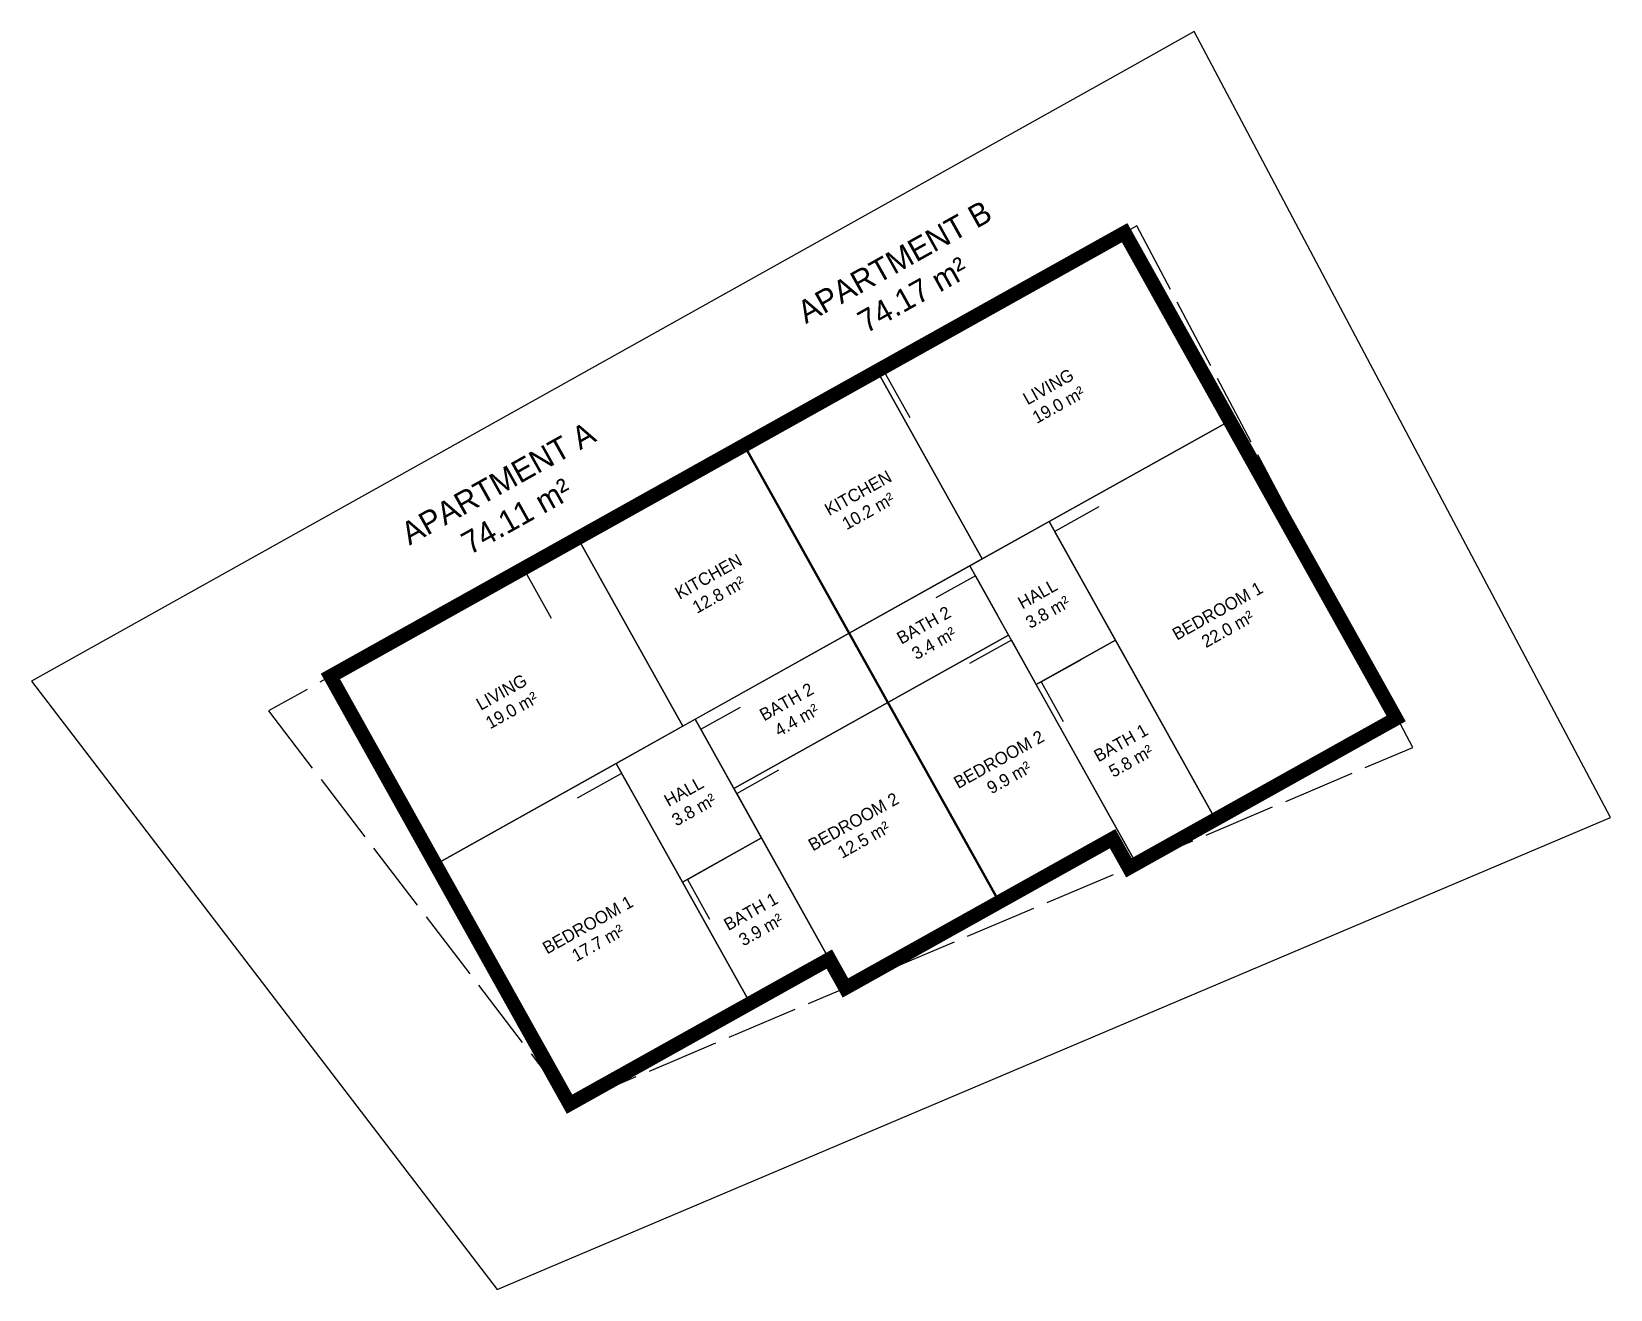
# Model space of a CAD drawing. Header units: metres. Extents: x 244007.3 to 244035.2, y 1151083.5 to 1151105.7.
import ezdxf

# ---------------------------------------------------------------- set-up
doc = ezdxf.new("R2010")
doc.units = ezdxf.units.M
doc.linetypes.add('DASHED', pattern=[1.524, 1.27, -0.254])
for name, color, linetype in [('A-APT-AREA', 6, 'Continuous'), ('A-DOOR', 4, 'Continuous'), ('A-PARTY-WALL', 1, 'Continuous'), ('A-ROOM-NAME', 2, 'Continuous'), ('A-WALL-EXT', 7, 'Continuous'), ('A-WALL-INT', 8, 'Continuous'), ('A-WINDOW', 5, 'Continuous'), ('LOT', 7, 'Continuous'), ('SETBACK-LINE', 3, 'Continuous')]:
    doc.layers.add(name, color=color, linetype=linetype)

msp = doc.modelspace()

# ---------------------------------------------------------------- linework, layer by layer
at = {"layer": 'A-DOOR', "linetype": 'DASHED'}
for p, q in [((244022.306, 1151099.761), (244023.179, 1151100.248)), ((244015.977, 1151096.224), (244016.85, 1151096.712)), ((244025.348, 1151096.878), (244025.787, 1151096.093)), ((244023.952, 1151096.098), (244024.342, 1151095.4)), ((244024.586, 1151094.963), (244025, 1151094.221)), ((244025.112, 1151094.226), (244025.81, 1151094.616)), ((244019.107, 1151093.391), (244019.497, 1151092.692)), ((244017.71, 1151092.61), (244018.149, 1151091.825)), ((244019.741, 1151092.256), (244020.155, 1151091.514)), ((244018.87, 1151090.739), (244019.569, 1151091.129))]:
    msp.add_line(p, q, dxfattribs=at)
at = {"layer": 'A-DOOR'}
for p, q in [((244022.306, 1151099.761), (244022.794, 1151098.888)), ((244025.348, 1151096.878), (244026.134, 1151097.317)), ((244015.977, 1151096.224), (244016.465, 1151095.351)), ((244023.952, 1151096.098), (244023.253, 1151095.708)), ((244024.586, 1151094.963), (244023.844, 1151094.548)), ((244025.112, 1151094.226), (244025.502, 1151093.528)), ((244019.107, 1151093.391), (244019.805, 1151093.781)), ((244017.71, 1151092.61), (244016.924, 1151092.171)), ((244019.741, 1151092.256), (244020.483, 1151092.671)), ((244018.87, 1151090.739), (244019.26, 1151090.04))]:
    msp.add_line(p, q, dxfattribs=at)
at = {"layer": 'A-PARTY-WALL', "lineweight": 50}
msp.add_line((244019.87, 1151098.4), (244024.373, 1151090.341), dxfattribs=at)
at = {"layer": 'A-WALL-EXT', "const_width": 0.25}
msp.add_lwpolyline([(244012.572, 1151094.322), (244026.584, 1151102.151), (244031.373, 1151093.578), (244026.659, 1151090.944), (244026.372, 1151091.458), (244021.658, 1151088.824), (244021.374, 1151089.333), (244016.791, 1151086.773)], close=True, dxfattribs=at)
at = {"layer": 'A-WALL-INT'}
for points in [[(244026.584, 1151102.151), (244028.437, 1151098.833), (244024.072, 1151096.394), (244022.219, 1151099.712)], [(244022.219, 1151099.712), (244024.072, 1151096.394), (244021.724, 1151095.082), (244019.87, 1151098.4)], [(244025.251, 1151097.053), (244028.437, 1151098.833), (244031.373, 1151093.578), (244028.187, 1151091.798)], [(244019.87, 1151098.4), (244021.724, 1151095.082), (244018.791, 1151093.443), (244016.937, 1151096.761)], [(244025.251, 1151097.053), (244026.421, 1151094.958), (244025.025, 1151094.177), (244023.854, 1151096.273)], [(244016.937, 1151096.761), (244018.791, 1151093.443), (244014.426, 1151091.005), (244012.572, 1151094.322)], [(244023.854, 1151096.273), (244024.537, 1151095.05), (244022.407, 1151093.86), (244021.724, 1151095.082)], [(244021.724, 1151095.082), (244022.407, 1151093.86), (244019.692, 1151092.343), (244019.009, 1151093.565)], [(244022.407, 1151093.86), (244024.537, 1151095.05), (244026.79, 1151091.017), (244026.659, 1151090.944), (244026.372, 1151091.458), (244024.373, 1151090.341)], [(244025.025, 1151094.177), (244026.421, 1151094.958), (244028.187, 1151091.798), (244026.79, 1151091.017)], [(244019.692, 1151092.343), (244022.407, 1151093.86), (244024.373, 1151090.341), (244021.658, 1151088.824), (244021.374, 1151089.333), (244021.374, 1151089.333)], [(244019.009, 1151093.565), (244020.18, 1151091.47), (244018.783, 1151090.69), (244017.612, 1151092.785)], [(244014.426, 1151091.005), (244017.612, 1151092.785), (244019.977, 1151088.553), (244016.791, 1151086.773)], [(244018.783, 1151090.69), (244020.18, 1151091.47), (244021.374, 1151089.333), (244019.977, 1151088.553)]]:
    msp.add_lwpolyline(points, close=True, dxfattribs=at)
at = {"layer": 'A-WINDOW', "lineweight": 70}
for p, q in [((244023.965, 1151100.687), (244025.711, 1151101.663)), ((244026.974, 1151101.452), (244028.047, 1151099.532)), ((244020.307, 1151098.644), (244021.782, 1151099.468)), ((244017.461, 1151097.053), (244019.347, 1151098.107)), ((244028.925, 1151097.96), (244030.681, 1151094.818)), ((244013.445, 1151094.81), (244015.191, 1151095.785)), ((244012.963, 1151093.623), (244014.036, 1151091.703)), ((244028.929, 1151092.212), (244030.5, 1151093.09)), ((244024.81, 1151090.585), (244026.241, 1151091.385)), ((244027.14, 1151091.213), (244027.838, 1151091.603)), ((244014.816, 1151090.306), (244016.279, 1151087.687)), ((244022.226, 1151089.141), (244023.849, 1151090.048)), ((244020.326, 1151088.748), (244021.024, 1151089.138)), ((244017.664, 1151087.26), (244019.235, 1151088.138))]:
    msp.add_line(p, q, dxfattribs=at)
at = {"layer": 'LOT'}
msp.add_lwpolyline([(244026.67, 1151105.063), (244007.3, 1151094.24), (244015.514, 1151083.504), (244035.154, 1151091.83), (244032.815, 1151096.249), (244027.81, 1151105.7)], close=True, dxfattribs=at)
at = {"layer": 'SETBACK-LINE', "linetype": 'DASHED'}
msp.add_lwpolyline([(244016.798, 1151086.763), (244031.67, 1151093.068), (244026.797, 1151102.27), (244011.481, 1151093.712)], close=True, dxfattribs=at)

# ---------------------------------------------------------------- texts
at = {"layer": 'A-APT-AREA', "char_height": 0.4, "attachment_point": 5, "rotation": 29.1943}
for s, insert in [('APARTMENT B\\P74.17 m²', (244022.685, 1151101.347)), ('APARTMENT A\\P74.11 m²', (244015.692, 1151097.44))]:
    msp.add_mtext(s, dxfattribs=dict(at, insert=insert))
at = {"layer": 'A-ROOM-NAME', "char_height": 0.22, "attachment_point": 5, "rotation": 29.1943}
for s, insert in [('LIVING\\P19.0 m²', (244025.328, 1151099.273)), ('KITCHEN\\P10.2 m²', (244021.971, 1151097.397)), ('KITCHEN\\P12.8 m²', (244019.331, 1151095.922)), ('HALL\\P3.8 m²', (244025.138, 1151095.615)), ('BEDROOM 1\\P22.0 m²', (244028.312, 1151095.316)), ('BATH 2\\P3.4 m²', (244023.13, 1151095.066)), ('LIVING\\P19.0 m²', (244015.682, 1151093.883)), ('BATH 2\\P4.4 m²', (244020.708, 1151093.713)), ('BEDROOM 2\\P9.9 m²', (244024.455, 1151092.696)), ('BATH 1\\P5.8 m²', (244026.606, 1151092.988)), ('HALL\\P3.8 m²', (244018.896, 1151092.128)), ('BEDROOM 2\\P12.5 m²', (244021.89, 1151091.597)), ('BEDROOM 1\\P17.7 m²', (244017.201, 1151089.779)), ('BATH 1\\P3.9 m²', (244020.078, 1151090.012))]:
    msp.add_mtext(s, dxfattribs=dict(at, insert=insert))

doc.saveas('drawing.dxf')
